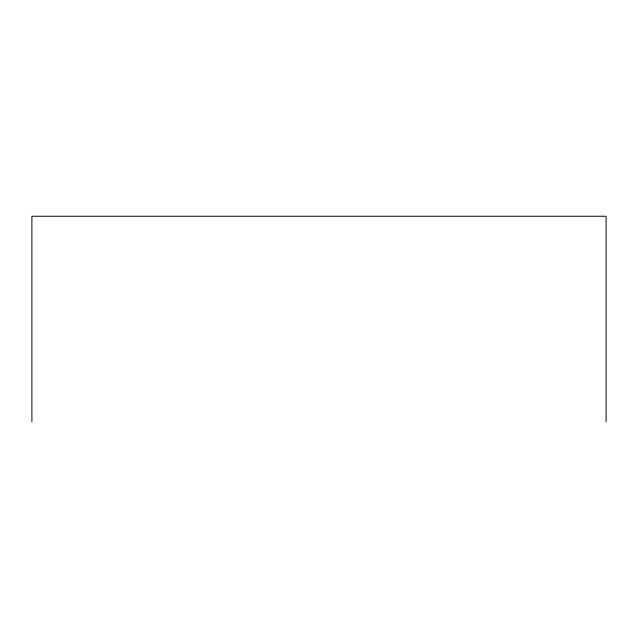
<?xml version="1.0" encoding="UTF-8"?>
<svg xmlns="http://www.w3.org/2000/svg" width="638" height="638" viewBox="0 0 638 638"><rect width="100%" height="100%" fill="white"/><g stroke="black" fill="none" stroke-linecap="round" stroke-linejoin="round"><path stroke-width="0.96" d="M606.1 421.75L606.1 216.25L31.9 216.25L31.9 421.75"/></g></svg>
